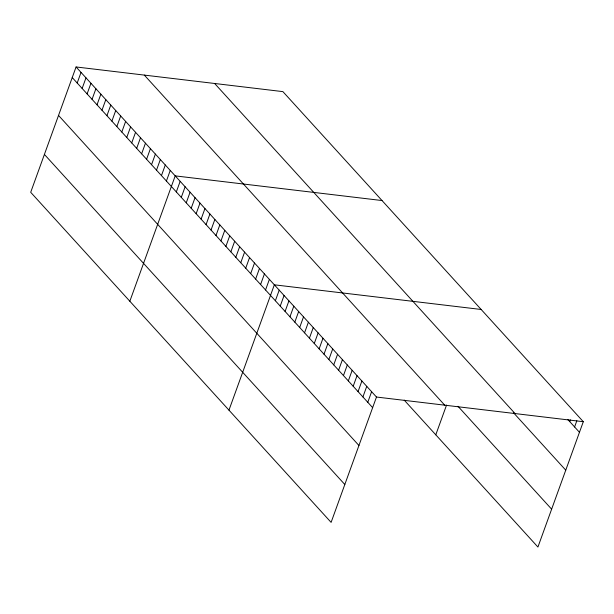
<?xml version="1.0" encoding="UTF-8"?>
<svg xmlns="http://www.w3.org/2000/svg" width="614" height="614" viewBox="0 0 614 614"><rect width="100%" height="100%" fill="white"/><g stroke="black" fill="none" stroke-linecap="round" stroke-linejoin="round"><path stroke-width="0.92" d="M76.075 66.957L30.7 192.297L331.107 522.376L376.482 397.035L76.075 66.957L282.893 91.624L583.3 421.703L537.925 547.043L404.189 400.098M77.195 83.005L81.033 72.406M82.146 88.454L85.983 77.855M87.104 93.896L90.941 83.297M92.062 99.345L95.899 88.746M97.02 104.794L100.857 94.188M101.978 110.236L105.815 99.637M106.928 115.685L110.773 105.086M111.886 121.135L115.724 110.528M116.844 126.576L120.682 115.977M121.802 132.025L125.64 121.418M126.76 137.467L130.598 126.868M131.718 142.916L135.556 132.317M136.669 148.365L140.514 137.759M141.627 153.807L145.464 143.208M146.585 159.256L150.422 148.649M151.543 164.698L155.38 154.099M156.501 170.147L160.338 159.548M161.459 175.596L165.296 164.989M166.409 181.038L170.247 170.439M129.838 301.221L175.205 175.88L382.023 200.548M176.325 191.929L180.163 181.33M181.283 197.378L185.121 186.779M186.242 202.827L190.079 192.22M191.2 208.269L195.037 197.67M196.15 213.718L199.987 203.111M201.108 219.16L204.946 208.56M206.066 224.609L209.904 214.01M211.024 230.058L214.862 219.451M215.982 235.5L219.82 224.901M220.94 240.949L224.778 230.342M225.891 246.391L229.728 235.791M230.849 251.84L234.686 241.241M235.807 257.289L239.644 246.682M240.765 262.731L244.602 252.131M245.723 268.18L249.56 257.573M250.681 273.621L254.518 263.022M255.631 279.071L259.469 268.471M260.589 284.52L264.427 273.913M265.547 289.962L269.385 279.362M228.968 410.144L274.343 284.812L481.161 309.479M275.371 300.753L279.209 290.153M280.23 306.094L284.067 295.495M285.096 311.444L288.933 300.837M289.962 316.786L293.799 306.186M294.82 322.127L298.657 311.528M299.686 327.477L303.523 316.87M304.552 332.819L308.389 322.22M309.418 338.161L313.255 327.561M314.276 343.51L318.113 332.903M319.142 348.852L322.979 338.245M324.008 354.194L327.845 343.594M328.866 359.535L332.704 348.936M333.732 364.885L337.57 354.278M338.598 370.227L342.435 359.627M343.464 375.568L347.301 364.969M348.322 380.918L352.16 370.311M353.188 386.26L357.026 375.661M358.054 391.602L361.892 381.002M362.912 396.943L366.75 386.344M367.778 402.293L371.616 391.686M435.786 434.819L446.555 405.063M569.738 421.611L570.375 419.846M574.597 426.96L576.838 420.774M376.482 397.035L583.3 421.703M567.912 419.608L579.462 432.302M214.639 83.489L515.046 413.56M513.473 412.715L565.755 470.163M458.006 406.307L551.633 509.175M144.321 75.1L444.728 405.171M72.237 77.564L372.644 407.635M58.53 115.424L358.937 445.495M44.408 154.436L344.815 484.507"/></g></svg>
